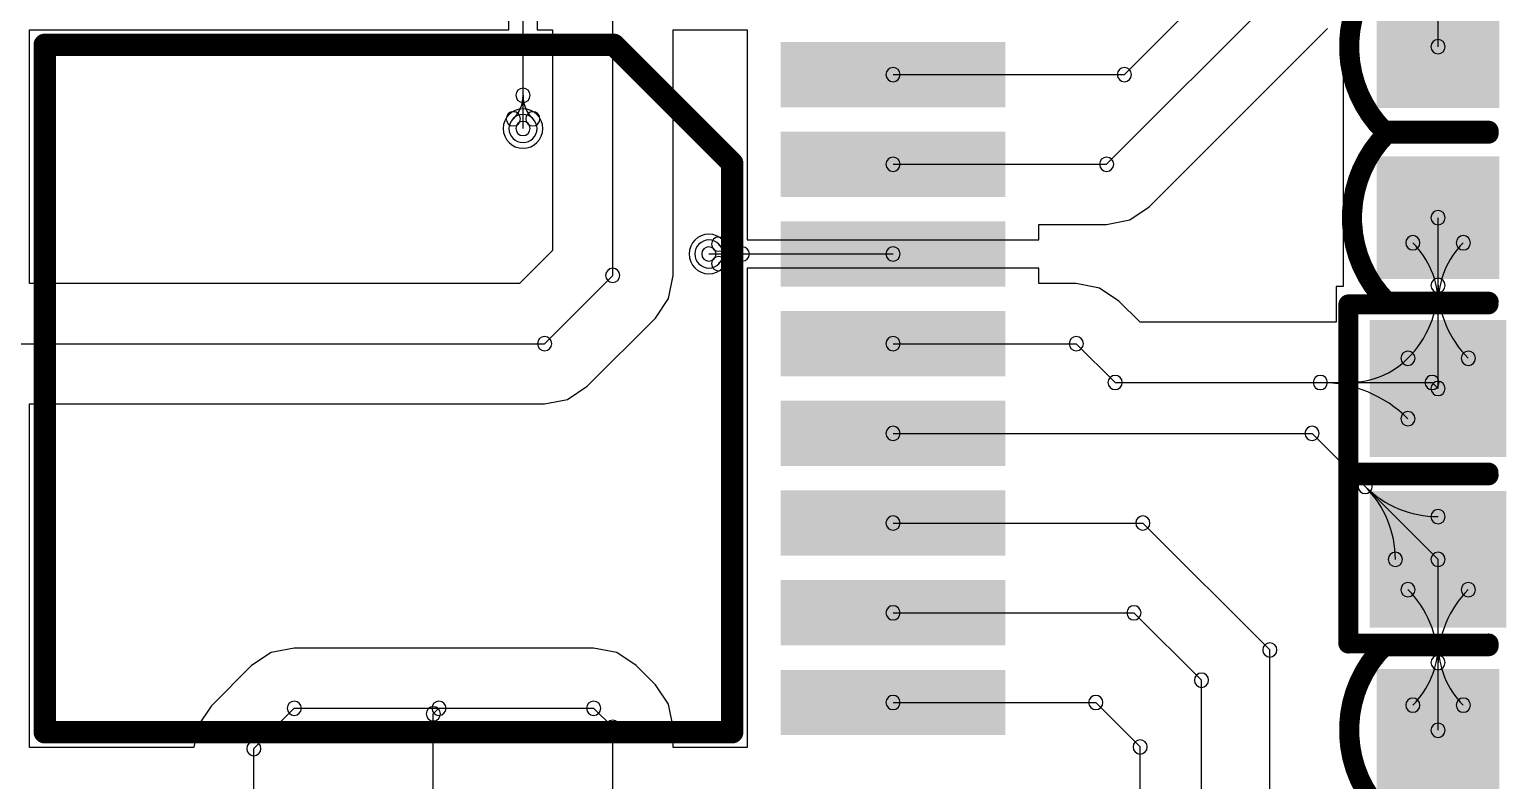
# Model space of a CAD drawing. Header units: inches. Extents: x 32166 to 66782, y 2386 to 7162.
# Drawn here: x 33741.7 to 33847.1, y 3396.9 to 3450.5 of the extents above; entities that cross this region are included whole.
import ezdxf

# ---------------------------------------------------------------- set-up
doc = ezdxf.new("R2010")
doc.units = ezdxf.units.IN
doc.header["$LTSCALE"] = 0.64311
doc.header["$MEASUREMENT"] = 0
for name, color, linetype in [('BOTTOMLAYER', 5, 'CONTINUOUS'), ('BOTTOMOVERLAY', 54, 'CONTINUOUS'), ('BOTTOMPASTE', 16, 'CONTINUOUS'), ('BOTTOMSOLDER', 6, 'CONTINUOUS'), ('MULTILAYER', 9, 'CONTINUOUS')]:
    doc.layers.add(name, color=color, linetype=linetype)

msp = doc.modelspace()

# ---------------------------------------------------------------- linework, layer by layer
at = {"layer": 'BOTTOMLAYER'}
for p, q in [((33842.23, 3449.27), (33842.23, 3461.46)), ((33775.93, 3450.48), (33775.93, 3460.88)), ((33776.95, 3443.43), (33776.95, 3460.88)), ((33777.97, 3460.88), (33777.97, 3450.48)), ((33783.35, 3432.95), (33783.35, 3460.88)), ((33819.85, 3447.28), (33827.67, 3455.11)), ((33818.58, 3440.88), (33831.3, 3453.6)), ((33741.75, 3442.56), (33741.75, 3450.48)), ((33741.75, 3450.48), (33775.93, 3450.48)), ((33777.97, 3450.48), (33779.05, 3450.48)), ((33779.05, 3450.48), (33779.05, 3434.73)), ((33787.65, 3432.95), (33787.65, 3450.48)), ((33787.65, 3450.48), (33792.95, 3450.48)), ((33792.95, 3450.48), (33792.95, 3442.56)), ((33821.62, 3437.84), (33834.34, 3450.56)), ((33835.47, 3450.51), (33835.47, 3442.51)), ((33803.35, 3447.28), (33819.85, 3447.28)), ((33741.75, 3436.16), (33741.75, 3442.56)), ((33792.95, 3442.56), (33792.95, 3436.16)), ((33835.47, 3442.51), (33835.47, 3432.15)), ((33803.35, 3440.88), (33818.58, 3440.88)), ((33818.58, 3436.58), (33820.23, 3436.91)), ((33820.23, 3436.91), (33821.62, 3437.84)), ((33842.23, 3424.88), (33842.23, 3437.07)), ((33741.75, 3432.8), (33741.75, 3436.16)), ((33792.95, 3436.16), (33792.95, 3435.5)), ((33813.75, 3436.16), (33813.75, 3436.58)), ((33813.75, 3436.58), (33818.58, 3436.58)), ((33813.75, 3435.5), (33813.75, 3436.16)), ((33792.95, 3435.5), (33813.75, 3435.5)), ((33779.05, 3434.73), (33776.71, 3432.38)), ((33790.21, 3434.48), (33803.35, 3434.48)), ((33741.75, 3432.38), (33741.75, 3432.8)), ((33778.49, 3428.08), (33783.35, 3432.95)), ((33787.32, 3431.3), (33787.65, 3432.95)), ((33787.65, 3432.95), (33787.65, 3432.95)), ((33787.65, 3432.95), (33787.65, 3432.95)), ((33787.65, 3432.95), (33787.65, 3432.95)), ((33813.75, 3433.47), (33792.95, 3433.47)), ((33792.95, 3433.47), (33792.95, 3429.76)), ((33813.75, 3432.8), (33813.75, 3433.47)), ((33813.75, 3432.38), (33813.75, 3432.8)), ((33776.71, 3432.38), (33741.75, 3432.38)), ((33816.42, 3432.38), (33813.75, 3432.38)), ((33818.07, 3432.05), (33816.42, 3432.38)), ((33819.46, 3431.12), (33818.07, 3432.05)), ((33835.47, 3432.15), (33834.97, 3432.15)), ((33834.97, 3432.15), (33834.97, 3429.61)), ((33786.39, 3429.91), (33787.32, 3431.3)), ((33820.97, 3429.61), (33819.46, 3431.12)), ((33781.53, 3425.04), (33786.39, 3429.91)), ((33792.95, 3429.76), (33792.95, 3423.36)), ((33834.97, 3429.61), (33820.97, 3429.61)), ((33731.35, 3428.08), (33778.49, 3428.08)), ((33803.35, 3428.08), (33816.42, 3428.08)), ((33816.42, 3428.08), (33819.19, 3425.31)), ((33819.19, 3425.31), (33841.8, 3425.31)), ((33841.8, 3425.31), (33842.23, 3424.88)), ((33780.13, 3424.11), (33781.53, 3425.04)), ((33781.53, 3425.04), (33781.53, 3425.04)), ((33781.53, 3425.04), (33781.53, 3425.04)), ((33741.75, 3423.36), (33741.75, 3423.78)), ((33741.75, 3423.78), (33778.49, 3423.78)), ((33741.75, 3416.96), (33741.75, 3423.36)), ((33778.49, 3423.78), (33780.13, 3424.11)), ((33792.95, 3423.36), (33792.95, 3416.96)), ((33803.35, 3421.68), (33833.24, 3421.68)), ((33833.24, 3421.68), (33842.23, 3412.69)), ((33741.75, 3410.56), (33741.75, 3416.96)), ((33792.95, 3416.96), (33792.95, 3410.56)), ((33803.35, 3415.28), (33821.17, 3415.28)), ((33821.17, 3415.28), (33830.23, 3406.23)), ((33842.23, 3400.5), (33842.23, 3412.69)), ((33741.75, 3404.16), (33741.75, 3410.56)), ((33792.95, 3410.56), (33792.95, 3404.16)), ((33803.35, 3408.88), (33820.53, 3408.88)), ((33820.53, 3408.88), (33825.35, 3404.07)), ((33760.63, 3406.36), (33758.99, 3406.04)), ((33781.99, 3406.36), (33760.63, 3406.36)), ((33783.64, 3406.04), (33781.99, 3406.36)), ((33758.99, 3406.04), (33757.59, 3405.11)), ((33785.03, 3405.11), (33783.64, 3406.04)), ((33830.23, 3390.63), (33830.23, 3406.23)), ((33757.59, 3405.11), (33754.71, 3402.23)), ((33786.39, 3403.75), (33785.03, 3405.11)), ((33741.75, 3399.28), (33741.75, 3404.16)), ((33787.32, 3402.35), (33786.39, 3403.75)), ((33792.95, 3404.16), (33792.95, 3399.28)), ((33825.35, 3391.43), (33825.35, 3404.07)), ((33754.71, 3402.23), (33753.78, 3400.83)), ((33787.65, 3400.71), (33787.32, 3402.35)), ((33803.35, 3402.48), (33817.81, 3402.48)), ((33817.81, 3402.48), (33820.98, 3399.31)), ((33757.75, 3399.19), (33760.63, 3402.07)), ((33760.63, 3402.07), (33770.95, 3402.07)), ((33770.55, 3401.67), (33770.95, 3402.07)), ((33770.55, 3388.88), (33770.55, 3401.67)), ((33770.95, 3402.07), (33781.99, 3402.07)), ((33781.99, 3402.07), (33783.35, 3400.71)), ((33753.78, 3400.83), (33753.5, 3399.42)), ((33783.35, 3388.88), (33783.35, 3400.71)), ((33787.65, 3399.28), (33787.65, 3400.71)), ((33753.47, 3399.28), (33741.75, 3399.28)), ((33753.5, 3399.42), (33753.47, 3399.28)), ((33757.75, 3388.88), (33757.75, 3399.19)), ((33792.95, 3399.28), (33787.65, 3399.28)), ((33820.98, 3392.19), (33820.98, 3399.31))]:
    msp.add_line(p, q, dxfattribs=at)
for centre, radius, start, end in [((33842.23, 3449.27), 0.508, 0, 180), ((33842.23, 3449.27), 0.508, 180, 0), ((33803.35, 3447.28), 0.508, 0, 180), ((33819.85, 3447.28), 0.508, 0, 180), ((33819.85, 3447.28), 0.508, 0, 180), ((33803.35, 3447.28), 0.508, 180, 0), ((33819.85, 3447.28), 0.508, 180, 0), ((33819.85, 3447.28), 0.508, 180, 0), ((33774.58, 3445.8), 2.38, 314.9996, 359.9996), ((33776.95, 3445.8), 0.508, 0, 180), ((33776.95, 3445.8), 0.508, 0, 180), ((33776.95, 3445.8), 0.508, 180, 0), ((33776.95, 3445.8), 0.508, 180, 0), ((33779.33, 3445.8), 2.38, 180.0004, 225.0004), ((33776.26, 3444.12), 0.508, 0, 180), ((33776.95, 3443.43), 1, 0, 180), ((33777.65, 3444.12), 0.508, 0, 180), ((33776.26, 3444.12), 0.508, 180, 0), ((33776.95, 3443.43), 1, 180, 0), ((33776.95, 3443.43), 0.508, 0, 180), ((33776.95, 3443.43), 0.508, 180, 0), ((33777.65, 3444.12), 0.508, 180, 0), ((33803.35, 3440.88), 0.508, 0, 180), ((33818.58, 3440.88), 0.508, 0, 180), ((33818.58, 3440.88), 0.508, 0, 180), ((33803.35, 3440.88), 0.508, 180, 0), ((33818.58, 3440.88), 0.508, 180, 0), ((33818.58, 3440.88), 0.508, 180, 0), ((33842.23, 3437.07), 0.508, 0, 180), ((33842.23, 3437.07), 0.508, 180, 0), ((33790.21, 3434.48), 1, 0, 180), ((33790.21, 3434.48), 0.508, 0, 180), ((33790.91, 3435.18), 0.508, 0, 180), ((33790.91, 3435.18), 0.508, 180, 0), ((33792.59, 3436.86), 2.38, 224.9996, 269.9996), ((33792.59, 3434.48), 0.508, 0, 180), ((33792.59, 3434.48), 0.508, 0, 180), ((33803.35, 3434.48), 0.508, 0, 180), ((33840.43, 3435.28), 0.508, 0, 180), ((33840.43, 3435.28), 0.508, 180, 0), ((33836.1, 3430.94), 6.13, 359.9999, 44.9999), ((33848.36, 3430.94), 6.13, 135.0001, 180.0001), ((33844.03, 3435.28), 0.508, 0, 180), ((33844.03, 3435.28), 0.508, 180, 0), ((33790.21, 3434.48), 1, 180, 0), ((33790.21, 3434.48), 0.508, 180, 0), ((33790.91, 3433.79), 0.508, 0, 180), ((33790.91, 3433.79), 0.508, 180, 0), ((33792.59, 3432.11), 2.38, 90.0004, 135.0004), ((33792.59, 3434.48), 0.508, 180, 0), ((33792.59, 3434.48), 0.508, 180, 0), ((33803.35, 3434.48), 0.508, 180, 0), ((33783.35, 3432.95), 0.508, 0, 180), ((33783.35, 3432.95), 0.508, 0, 180), ((33783.35, 3432.95), 0.508, 180, 0), ((33783.35, 3432.95), 0.508, 180, 0), ((33842.23, 3432.24), 0.508, 0, 180), ((33842.23, 3432.24), 0.508, 0, 180), ((33834.87, 3432.24), 7.36, 315, 0), ((33842.23, 3432.24), 0.508, 180, 0), ((33842.23, 3432.24), 0.508, 180, 0), ((33849.59, 3432.24), 7.36, 180, 225), ((33842.23, 3430.94), 0.508, 0, 180), ((33842.23, 3430.94), 0.508, 0, 180), ((33842.23, 3430.94), 0.508, 180, 0), ((33842.23, 3430.94), 0.508, 180, 0), ((33778.49, 3428.08), 0.508, 0, 180), ((33778.49, 3428.08), 0.508, 0, 180), ((33803.35, 3428.08), 0.508, 0, 180), ((33816.42, 3428.08), 0.508, 0, 180), ((33816.42, 3428.08), 0.508, 0, 180), ((33778.49, 3428.08), 0.508, 180, 0), ((33778.49, 3428.08), 0.508, 180, 0), ((33803.35, 3428.08), 0.508, 180, 0), ((33816.42, 3428.08), 0.508, 180, 0), ((33816.42, 3428.08), 0.508, 180, 0), ((33840.08, 3427.04), 0.508, 0, 180), ((33840.08, 3427.04), 0.508, 0, 180), ((33844.39, 3427.04), 0.508, 0, 180), ((33835.92, 3431.2), 5.88, 270, 315), ((33840.08, 3427.04), 0.508, 180, 0), ((33840.08, 3427.04), 0.508, 180, 0), ((33844.39, 3427.04), 0.508, 180, 0), ((33819.19, 3425.31), 0.508, 0, 180), ((33819.19, 3425.31), 0.508, 0, 180), ((33819.19, 3425.31), 0.508, 180, 0), ((33819.19, 3425.31), 0.508, 180, 0), ((33833.83, 3425.31), 0.508, 0, 180), ((33833.83, 3425.31), 0.508, 180, 0), ((33833.83, 3416.48), 8.83, 45, 90), ((33835.92, 3425.31), 0.508, 0, 180), ((33835.92, 3425.31), 0.508, 180, 0), ((33841.8, 3425.31), 0.508, 0, 180), ((33841.8, 3425.31), 0.508, 0, 180), ((33841.8, 3425.31), 0.508, 180, 0), ((33841.8, 3425.31), 0.508, 180, 0), ((33842.23, 3424.88), 0.508, 0, 180), ((33842.23, 3424.88), 0.508, 0, 180), ((33842.23, 3424.88), 0.508, 180, 0), ((33842.23, 3424.88), 0.508, 180, 0), ((33840.08, 3422.73), 0.508, 0, 180), ((33803.35, 3421.68), 0.508, 0, 180), ((33833.24, 3421.68), 0.508, 0, 180), ((33833.24, 3421.68), 0.508, 0, 180), ((33840.08, 3422.73), 0.508, 180, 0), ((33803.35, 3421.68), 0.508, 180, 0), ((33833.24, 3421.68), 0.508, 180, 0), ((33833.24, 3421.68), 0.508, 180, 0), ((33837.03, 3417.89), 0.508, 0, 180), ((33837.03, 3417.89), 0.508, 0, 180), ((33837.03, 3417.89), 0.508, 180, 0), ((33837.03, 3417.89), 0.508, 180, 0), ((33831.82, 3412.69), 7.36, 360, 45), ((33842.23, 3423.1), 7.36, 225, 270), ((33842.23, 3415.74), 0.508, 0, 180), ((33803.35, 3415.28), 0.508, 0, 180), ((33803.35, 3415.28), 0.508, 180, 0), ((33821.17, 3415.28), 0.508, 0, 180), ((33821.17, 3415.28), 0.508, 0, 180), ((33821.17, 3415.28), 0.508, 180, 0), ((33821.17, 3415.28), 0.508, 180, 0), ((33842.23, 3415.74), 0.508, 180, 0), ((33839.18, 3412.69), 0.508, 0, 180), ((33839.18, 3412.69), 0.508, 180, 0), ((33842.23, 3412.69), 0.508, 0, 180), ((33842.23, 3412.69), 0.508, 0, 180), ((33842.23, 3412.69), 0.508, 180, 0), ((33842.23, 3412.69), 0.508, 180, 0), ((33840.08, 3410.53), 0.508, 0, 180), ((33844.39, 3410.53), 0.508, 0, 180), ((33840.08, 3410.53), 0.508, 180, 0), ((33834.87, 3405.33), 7.36, 360, 45), ((33849.59, 3405.33), 7.36, 135, 180), ((33844.39, 3410.53), 0.508, 180, 0), ((33803.35, 3408.88), 0.508, 0, 180), ((33803.35, 3408.88), 0.508, 180, 0), ((33820.53, 3408.88), 0.508, 0, 180), ((33820.53, 3408.88), 0.508, 0, 180), ((33820.53, 3408.88), 0.508, 180, 0), ((33820.53, 3408.88), 0.508, 180, 0), ((33830.23, 3406.23), 0.508, 0, 180), ((33830.23, 3406.23), 0.508, 0, 180), ((33836.1, 3406.63), 6.13, 315.0001, 0.0001), ((33842.23, 3406.63), 0.508, 0, 180), ((33842.23, 3406.63), 0.508, 0, 180), ((33842.23, 3406.63), 0.508, 180, 0), ((33842.23, 3406.63), 0.508, 180, 0), ((33848.36, 3406.63), 6.13, 179.9999, 224.9999), ((33830.23, 3406.23), 0.508, 180, 0), ((33830.23, 3406.23), 0.508, 180, 0), ((33842.23, 3405.33), 0.508, 0, 180), ((33842.23, 3405.33), 0.508, 0, 180), ((33842.23, 3405.33), 0.508, 180, 0), ((33842.23, 3405.33), 0.508, 180, 0), ((33825.35, 3404.07), 0.508, 0, 180), ((33825.35, 3404.07), 0.508, 0, 180), ((33825.35, 3404.07), 0.508, 180, 0), ((33825.35, 3404.07), 0.508, 180, 0), ((33760.63, 3402.07), 0.508, 0, 180), ((33760.63, 3402.07), 0.508, 0, 180), ((33770.55, 3401.67), 0.508, 0, 180), ((33770.55, 3401.67), 0.508, 0, 180), ((33770.95, 3402.07), 0.508, 0, 180), ((33770.95, 3402.07), 0.508, 0, 180), ((33770.95, 3402.07), 0.508, 0, 180), ((33781.99, 3402.07), 0.508, 0, 180), ((33781.99, 3402.07), 0.508, 0, 180), ((33803.35, 3402.48), 0.508, 0, 180), ((33803.35, 3402.48), 0.508, 180, 0), ((33817.81, 3402.48), 0.508, 0, 180), ((33817.81, 3402.48), 0.508, 0, 180), ((33817.81, 3402.48), 0.508, 180, 0), ((33817.81, 3402.48), 0.508, 180, 0), ((33840.43, 3402.29), 0.508, 0, 180), ((33840.43, 3402.29), 0.508, 180, 0), ((33844.03, 3402.29), 0.508, 0, 180), ((33844.03, 3402.29), 0.508, 180, 0), ((33760.63, 3402.07), 0.508, 180, 0), ((33760.63, 3402.07), 0.508, 180, 0), ((33770.55, 3401.67), 0.508, 180, 0), ((33770.55, 3401.67), 0.508, 180, 0), ((33770.95, 3402.07), 0.508, 180, 0), ((33770.95, 3402.07), 0.508, 180, 0), ((33770.95, 3402.07), 0.508, 180, 0), ((33781.99, 3402.07), 0.508, 180, 0), ((33781.99, 3402.07), 0.508, 180, 0), ((33783.35, 3400.71), 0.508, 0, 180), ((33783.35, 3400.71), 0.508, 0, 180), ((33783.35, 3400.71), 0.508, 180, 0), ((33783.35, 3400.71), 0.508, 180, 0), ((33842.23, 3400.5), 0.508, 0, 180), ((33842.23, 3400.5), 0.508, 180, 0), ((33757.75, 3399.19), 0.508, 0, 180), ((33757.75, 3399.19), 0.508, 0, 180), ((33757.75, 3399.19), 0.508, 180, 0), ((33757.75, 3399.19), 0.508, 180, 0), ((33820.98, 3399.31), 0.508, 0, 180), ((33820.98, 3399.31), 0.508, 0, 180), ((33820.98, 3399.31), 0.508, 180, 0), ((33820.98, 3399.31), 0.508, 180, 0)]:
    msp.add_arc(centre, radius, start, end, dxfattribs=at)
for points in [[(33845.79, 3452.82), (33838.67, 3452.82), (33845.79, 3445.71), (33838.67, 3445.71)], [(33810.55, 3445.76), (33810.55, 3448.8), (33796.15, 3445.76), (33796.15, 3448.8)], [(33810.55, 3439.36), (33810.55, 3442.4), (33796.15, 3439.36), (33796.15, 3442.4)], [(33838.67, 3433.52), (33845.79, 3433.52), (33838.67, 3440.63), (33845.79, 3440.63)], [(33810.55, 3432.96), (33810.55, 3436), (33796.15, 3432.96), (33796.15, 3436)], [(33810.55, 3426.56), (33810.55, 3429.6), (33796.15, 3426.56), (33796.15, 3429.6)], [(33846.29, 3428.95), (33838.17, 3428.95), (33846.29, 3420.82), (33838.17, 3420.82)], [(33810.55, 3420.16), (33810.55, 3423.2), (33796.15, 3420.16), (33796.15, 3423.2)], [(33810.55, 3413.76), (33810.55, 3416.8), (33796.15, 3413.76), (33796.15, 3416.8)], [(33846.29, 3416.75), (33838.17, 3416.75), (33846.29, 3408.63), (33838.17, 3408.63)], [(33810.55, 3407.36), (33810.55, 3410.4), (33796.15, 3407.36), (33796.15, 3410.4)], [(33810.55, 3400.96), (33810.55, 3404), (33796.15, 3400.96), (33796.15, 3404)], [(33845.79, 3404.05), (33838.67, 3404.05), (33845.79, 3396.94), (33838.67, 3396.94)]]:
    msp.add_solid(points, dxfattribs=at)
at = {"layer": 'BOTTOMOVERLAY', "const_width": 1.44}
for points in [[(33838.37, 3443.27, -0.414214), (33838.37, 3455.27)], [(33838.57, 3431.07, -0.414214), (33838.57, 3443.07)], [(33838.37, 3394.5, -0.414214), (33838.37, 3406.5)]]:
    msp.add_lwpolyline(points, format="xyb", dxfattribs=at)
at = {"layer": 'BOTTOMOVERLAY'}
for points, const_width in [([(33742.83, 3449.4), (33783.43, 3449.4)], 1.6), ([(33742.83, 3400.36), (33742.83, 3449.4)], 1.6), ([(33783.43, 3449.4), (33791.87, 3440.96)], 1.6), ([(33838.37, 3443.27), (33845.83, 3443.27)], 1.44), ([(33838.57, 3443.07), (33845.83, 3443.07)], 1.44), ([(33791.87, 3400.36), (33791.87, 3440.96)], 1.6), ([(33838.57, 3431.07), (33845.83, 3431.07)], 1.44), ([(33835.83, 3430.88), (33835.83, 3418.88)], 1.42), ([(33835.83, 3430.88), (33845.83, 3430.88)], 1.42), ([(33835.83, 3418.88), (33845.83, 3418.88)], 1.42), ([(33835.83, 3406.69), (33835.83, 3418.69)], 1.42), ([(33845.83, 3418.69), (33835.83, 3418.69)], 1.42), ([(33845.83, 3406.69), (33835.83, 3406.69)], 1.42), ([(33838.37, 3406.5), (33845.83, 3406.5)], 1.44), ([(33742.83, 3400.36), (33791.87, 3400.36)], 1.6)]:
    msp.add_lwpolyline(points, dxfattribs=dict(at, const_width=const_width))
for points, const_width in [([(33742.83, 3449.8, 1), (33742.83, 3449, 1)], 0.8), ([(33742.83, 3449.8, 1), (33742.83, 3449, 1)], 0.8), ([(33783.43, 3449.8, 1), (33783.43, 3449, 1)], 0.8), ([(33783.43, 3449.8, 1), (33783.43, 3449, 1)], 0.8), ([(33838.37, 3443.63, 1), (33838.37, 3442.91, 1)], 0.72), ([(33838.37, 3443.63, 1), (33838.37, 3442.91, 1)], 0.72), ([(33838.57, 3442.71, 1), (33838.57, 3443.43, 1)], 0.72), ([(33838.57, 3442.71, 1), (33838.57, 3443.43, 1)], 0.72), ([(33845.83, 3443.63, 1), (33845.83, 3442.91, 1)], 0.72), ([(33845.83, 3442.71, 1), (33845.83, 3443.43, 1)], 0.72), ([(33791.87, 3441.36, 1), (33791.87, 3440.56, 1)], 0.8), ([(33791.87, 3441.36, 1), (33791.87, 3440.56, 1)], 0.8), ([(33838.57, 3430.71, 1), (33838.57, 3431.43, 1)], 0.72), ([(33838.57, 3430.71, 1), (33838.57, 3431.43, 1)], 0.72), ([(33845.83, 3430.71, 1), (33845.83, 3431.43, 1)], 0.72), ([(33835.83, 3431.24, 1), (33835.83, 3430.53, 1)], 0.711), ([(33835.83, 3431.24, 1), (33835.83, 3430.53, 1)], 0.711), ([(33845.83, 3431.24, 1), (33845.83, 3430.53, 1)], 0.711), ([(33835.83, 3419.24, 1), (33835.83, 3418.53, 1)], 0.711), ([(33835.83, 3419.24, 1), (33835.83, 3418.53, 1)], 0.711), ([(33835.83, 3419.05, 1), (33835.83, 3418.33, 1)], 0.711), ([(33835.83, 3419.05, 1), (33835.83, 3418.33, 1)], 0.711), ([(33845.83, 3419.24, 1), (33845.83, 3418.53, 1)], 0.711), ([(33845.83, 3419.05, 1), (33845.83, 3418.33, 1)], 0.711), ([(33835.83, 3407.05, 1), (33835.83, 3406.33, 1)], 0.711), ([(33835.83, 3407.05, 1), (33835.83, 3406.33, 1)], 0.711), ([(33845.83, 3407.05, 1), (33845.83, 3406.33, 1)], 0.711), ([(33838.37, 3406.86, 1), (33838.37, 3406.14, 1)], 0.72), ([(33838.37, 3406.86, 1), (33838.37, 3406.14, 1)], 0.72), ([(33845.83, 3406.86, 1), (33845.83, 3406.14, 1)], 0.72), ([(33742.83, 3400.76, 1), (33742.83, 3399.96, 1)], 0.8), ([(33742.83, 3400.76, 1), (33742.83, 3399.96, 1)], 0.8), ([(33791.87, 3400.76, 1), (33791.87, 3399.96, 1)], 0.8), ([(33791.87, 3400.76, 1), (33791.87, 3399.96, 1)], 0.8)]:
    msp.add_lwpolyline(points, format="xyb", close=True, dxfattribs=dict(at, const_width=const_width))
at = {"layer": 'BOTTOMPASTE'}
for points in [[(33845.79, 3452.82), (33838.67, 3452.82), (33845.79, 3445.71), (33838.67, 3445.71)], [(33810.55, 3445.76), (33810.55, 3448.8), (33796.15, 3445.76), (33796.15, 3448.8)], [(33810.55, 3439.36), (33810.55, 3442.4), (33796.15, 3439.36), (33796.15, 3442.4)], [(33838.67, 3433.52), (33845.79, 3433.52), (33838.67, 3440.63), (33845.79, 3440.63)], [(33810.55, 3432.96), (33810.55, 3436), (33796.15, 3432.96), (33796.15, 3436)], [(33810.55, 3426.56), (33810.55, 3429.6), (33796.15, 3426.56), (33796.15, 3429.6)], [(33846.29, 3428.95), (33838.17, 3428.95), (33846.29, 3420.82), (33838.17, 3420.82)], [(33810.55, 3420.16), (33810.55, 3423.2), (33796.15, 3420.16), (33796.15, 3423.2)], [(33810.55, 3413.76), (33810.55, 3416.8), (33796.15, 3413.76), (33796.15, 3416.8)], [(33846.29, 3416.75), (33838.17, 3416.75), (33846.29, 3408.63), (33838.17, 3408.63)], [(33810.55, 3407.36), (33810.55, 3410.4), (33796.15, 3407.36), (33796.15, 3410.4)], [(33810.55, 3400.96), (33810.55, 3404), (33796.15, 3400.96), (33796.15, 3404)], [(33845.79, 3404.05), (33838.67, 3404.05), (33845.79, 3396.94), (33838.67, 3396.94)]]:
    msp.add_solid(points, dxfattribs=at)
at = {"layer": 'BOTTOMSOLDER'}
for centre, start, end in [((33776.95, 3443.43), 0, 180), ((33776.95, 3443.43), 180, 0), ((33790.21, 3434.48), 0, 180), ((33790.21, 3434.48), 180, 0)]:
    msp.add_arc(centre, 1.41, start, end, dxfattribs=at)
for points in [[(33846.6, 3453.63), (33837.86, 3453.63), (33846.6, 3444.9), (33837.86, 3444.9)], [(33811.36, 3444.95), (33811.36, 3449.61), (33795.34, 3444.95), (33795.34, 3449.61)], [(33811.36, 3438.55), (33811.36, 3443.21), (33795.34, 3438.55), (33795.34, 3443.21)], [(33837.86, 3432.7), (33846.6, 3432.7), (33837.86, 3441.44), (33846.6, 3441.44)], [(33811.36, 3432.15), (33811.36, 3436.81), (33795.34, 3432.15), (33795.34, 3436.81)], [(33811.36, 3425.75), (33811.36, 3430.41), (33795.34, 3425.75), (33795.34, 3430.41)], [(33847.11, 3429.76), (33837.35, 3429.76), (33847.11, 3420), (33837.35, 3420)], [(33811.36, 3419.35), (33811.36, 3424.01), (33795.34, 3419.35), (33795.34, 3424.01)], [(33811.36, 3412.95), (33811.36, 3417.61), (33795.34, 3412.95), (33795.34, 3417.61)], [(33847.11, 3417.57), (33837.35, 3417.57), (33847.11, 3407.81), (33837.35, 3407.81)], [(33811.36, 3406.55), (33811.36, 3411.21), (33795.34, 3406.55), (33795.34, 3411.21)], [(33811.36, 3400.15), (33811.36, 3404.81), (33795.34, 3400.15), (33795.34, 3404.81)], [(33846.6, 3404.87), (33837.86, 3404.87), (33846.6, 3396.13), (33837.86, 3396.13)]]:
    msp.add_solid(points, dxfattribs=at)
at = {"layer": 'MULTILAYER'}
for centre, start, end in [((33776.95, 3443.43), 0, 180), ((33776.95, 3443.43), 180, 0), ((33790.21, 3434.48), 0, 180), ((33790.21, 3434.48), 180, 0)]:
    msp.add_arc(centre, 1, start, end, dxfattribs=at)

doc.saveas('drawing.dxf')
